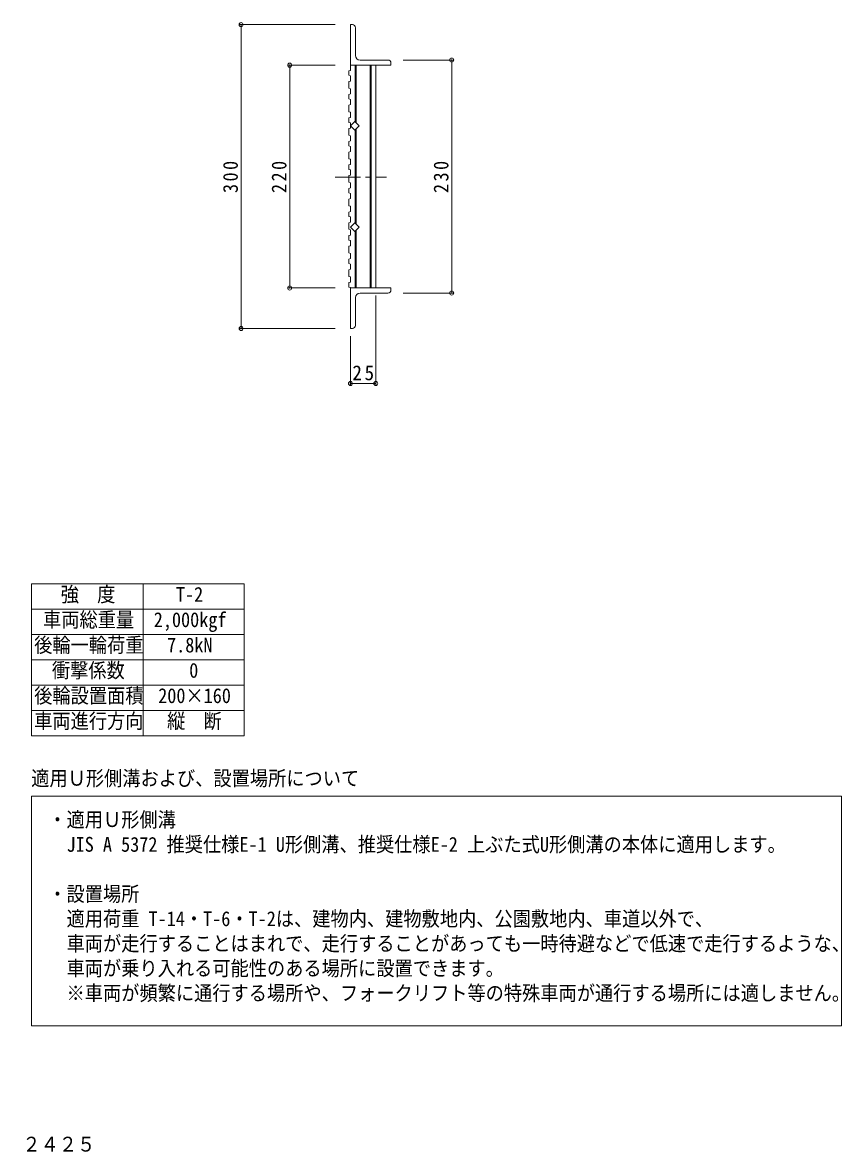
# Model space of a CAD drawing. Units: millimetres, scale not verified. Extents: x -899 to 928, y -680 to 609.
# Drawn here: x 120 to 928, y -680 to 436 of the extents above; entities that cross this region are included whole.
import ezdxf
from ezdxf.enums import TextEntityAlignment as Align

# ---------------------------------------------------------------- set-up
doc = ezdxf.new("R2010")
doc.units = ezdxf.units.MM
doc.header["$LTSCALE"] = 5
doc.header["$PDMODE"] = 32
doc.header["$PDSIZE"] = 4
doc.linetypes.add('CHAIN1', pattern=[8, 5, -1, 1, -1])
for name, color, linetype, lineweight in [('B-1', 2, 'Continuous', 9), ('B-2', 3, 'Continuous', 9), ('B-4', 7, 'Continuous', 9), ('F-4', 2, 'Continuous', 9)]:
    doc.layers.add(name, color=color, linetype=linetype, lineweight=lineweight)
doc.layers.add('F-5', color=7, linetype='Continuous')
doc.styles.add('ＭＳ ゴシック', font='')
doc.styles.get('ＭＳ ゴシック').set_extended_font_data('MS Gothic')

msp = doc.modelspace()

# ---------------------------------------------------------------- linework, layer by layer
at = {"layer": 'B-1'}
for p, q in [((445.404, 434.071), (443.404, 434.071)), ((443.404, 434.071), (443.404, 394.071)), ((448.404, 431.071), (448.404, 403.571)), ((443.404, 394.071), (483.404, 394.071)), ((480.404, 399.071), (452.904, 399.071)), ((483.404, 396.071), (483.404, 394.071)), ((443.404, 174.07), (483.404, 174.07)), ((443.404, 174.07), (483.404, 174.07)), ((443.404, 134.07), (443.404, 174.07)), ((480.404, 169.07), (452.904, 169.07)), ((483.404, 172.07), (483.404, 174.07)), ((483.404, 172.07), (483.404, 174.07)), ((448.404, 137.07), (448.404, 164.57)), ((445.404, 134.07), (443.404, 134.07))]:
    msp.add_line(p, q, dxfattribs=at)
for centre, radius, start, end in [((445.404, 431.071), 3, 0, 90), ((452.904, 403.571), 4.5, 180, 270), ((480.404, 396.071), 3, 0, 90), ((452.904, 164.57), 4.5, 90, 180), ((480.404, 172.07), 3, 270, 0), ((480.404, 172.07), 3, 270, 0), ((445.404, 137.07), 3, 270, 0)]:
    msp.add_arc(centre, radius, start, end, dxfattribs=at)
at = {"layer": 'B-2'}
for p, q in [((443.404, 394.071), (443.404, 388.958)), ((447.904, 338.313), (447.904, 394.071)), ((448.904, 394.071), (448.904, 337.056)), ((462.904, 394.071), (462.904, 174.07)), ((463.904, 394.071), (463.904, 174.07)), ((468.404, 394.071), (468.404, 174.07)), ((441.904, 388.446), (443.404, 388.958)), ((443.404, 383.528), (443.404, 378.415)), ((441.904, 377.903), (443.404, 378.415)), ((441.904, 365.22), (443.404, 365.731)), ((443.404, 360.301), (443.404, 355.188)), ((441.904, 354.677), (443.404, 355.188)), ((441.904, 341.993), (443.404, 342.505)), ((443.404, 337.075), (443.404, 331.962)), ((441.904, 331.45), (443.404, 331.962)), ((447.904, 238.055), (447.904, 330.085)), ((448.904, 331.085), (448.904, 237.055)), ((441.904, 318.767), (443.404, 319.279)), ((443.404, 313.848), (443.404, 308.735)), ((441.904, 308.224), (443.404, 308.735)), ((441.904, 295.541), (443.404, 296.052)), ((443.404, 290.622), (443.404, 285.509)), ((441.904, 284.998), (443.404, 285.509)), ((441.904, 272.314), (443.404, 272.826)), ((443.404, 277.939), (443.404, 272.826)), ((441.904, 261.771), (443.404, 262.282)), ((443.404, 267.396), (443.404, 262.282)), ((447.904, 255.086), (447.904, 259.828)), ((441.904, 249.088), (443.404, 249.599)), ((441.904, 238.545), (443.404, 239.056)), ((443.404, 244.169), (443.404, 239.056)), ((441.904, 225.861), (443.404, 226.373)), ((447.904, 174.07), (447.904, 230.085)), ((448.904, 231.085), (448.904, 174.07)), ((441.904, 215.318), (443.404, 215.83)), ((443.404, 220.943), (443.404, 215.83)), ((441.904, 202.635), (443.404, 203.146)), ((441.904, 192.092), (443.404, 192.603)), ((443.404, 197.716), (443.404, 192.603)), ((441.904, 179.408), (443.404, 179.92)), ((441.904, 179.408), (441.904, 175.001)), ((441.904, 175.001), (443.404, 174.49)), ((443.404, 174.07), (443.404, 174.49))]:
    msp.add_line(p, q, dxfattribs=at)
at = {"layer": 'B-2', "linetype": 'CHAIN1'}
msp.add_line((428.409, 283.548), (478.995, 283.548), dxfattribs=at)
at = {"layer": 'B-2'}
for points in [[(441.904, 388.446), (441.904, 384.039), (443.404, 383.528)], [(441.904, 377.903), (441.904, 371.356), (443.404, 370.845), (443.404, 365.731)], [(441.904, 365.22), (441.904, 360.813), (443.404, 360.301)], [(441.904, 354.677), (441.904, 348.129), (443.404, 347.618), (443.404, 342.505)], [(441.904, 341.993), (441.904, 337.586), (443.404, 337.075)], [(441.904, 331.45), (441.904, 324.903), (443.404, 324.392), (443.404, 319.279)], [(441.904, 318.767), (441.904, 314.36), (443.404, 313.848)], [(441.904, 308.224), (441.904, 301.677), (443.404, 301.165), (443.404, 296.052)], [(441.904, 295.541), (441.904, 291.133), (443.404, 290.622)], [(441.904, 284.998), (441.904, 278.45), (443.404, 277.939)], [(441.904, 272.314), (441.904, 267.907), (443.404, 267.396)], [(441.904, 261.771), (441.904, 255.224), (443.404, 254.712), (443.404, 249.599)], [(441.904, 249.088), (441.904, 244.681), (443.404, 244.169)], [(441.904, 238.545), (441.904, 231.997), (443.404, 231.486), (443.404, 226.373)], [(441.904, 225.861), (441.904, 221.454), (443.404, 220.943)], [(441.904, 215.318), (441.904, 208.771), (443.404, 208.26), (443.404, 203.146)], [(441.904, 202.635), (441.904, 198.228), (443.404, 197.716)], [(441.904, 192.092), (441.904, 185.544), (443.404, 185.033), (443.404, 179.92)]]:
    msp.add_lwpolyline(points, dxfattribs=at)
for points in [[(451.889, 334.071), (447.647, 338.313), (443.404, 334.071), (447.647, 329.828)], [(451.889, 234.07), (447.647, 238.313), (443.404, 234.07), (447.647, 229.828)]]:
    msp.add_lwpolyline(points, close=True, dxfattribs=at)
at = {"layer": 'B-4'}
for p, q in [((428.404, 434.071), (333.604, 434.071)), ((335.404, 134.07), (335.404, 434.071)), ((428.404, 394.071), (381.604, 394.071)), ((383.404, 174.07), (383.404, 394.071)), ((495.404, 399.071), (545.204, 399.071)), ((543.404, 169.07), (543.404, 399.071)), ((428.404, 174.07), (381.604, 174.07)), ((495.404, 169.07), (545.204, 169.07)), ((468.404, 166.57), (468.404, 78.297)), ((428.404, 134.07), (333.604, 134.07)), ((443.404, 126.57), (443.404, 78.297)), ((443.404, 79.797), (468.404, 79.797))]:
    msp.add_line(p, q, dxfattribs=at)
for p in [(335.404, 434.071), (383.404, 394.071), (543.404, 399.071), (383.404, 174.07), (543.404, 169.07), (335.404, 134.07), (443.404, 79.797), (468.404, 79.797)]:
    msp.add_point(p, dxfattribs=at)
at = {"layer": 'F-4'}
for p, q in [((128.528, -118.12), (128.528, -268.12)), ((128.528, -118.12), (338.528, -118.12)), ((238.528, -118.12), (238.528, -268.12)), ((338.528, -118.12), (338.528, -268.12)), ((128.528, -143.12), (338.528, -143.12)), ((128.528, -168.12), (338.528, -168.12)), ((128.528, -193.12), (338.528, -193.12)), ((128.528, -218.12), (338.528, -218.12)), ((128.528, -243.12), (338.528, -243.12)), ((128.528, -268.12), (338.528, -268.12))]:
    msp.add_line(p, q, dxfattribs=at)
msp.add_lwpolyline([(128.528, -554.207), (128.528, -327.726), (928.284, -327.726), (928.284, -554.207)], close=True, dxfattribs=at)

# ---------------------------------------------------------------- texts
at = {"layer": 'B-4', "color": 2, "char_height": 14.66, "attachment_point": 7, "rotation": 90, "style": 'ＭＳ ゴシック'}
for s, insert in [('\\T1.27;\\W0.9;300', (332.404, 267.821)), ('\\T1.27;\\W0.9;220', (380.404, 267.821)), ('\\T1.27;\\W0.9;230', (540.404, 267.821))]:
    msp.add_mtext(s, dxfattribs=dict(at, insert=insert))
at = {"layer": 'B-4', "color": 2, "insert": (445.279, 82.797), "char_height": 14.66, "attachment_point": 7, "style": 'ＭＳ ゴシック'}
msp.add_mtext('\\T1.27;\\W0.95;25', dxfattribs=at)
at = {"layer": 'F-4', "style": 'ＭＳ ゴシック', "width": 0.9}
msp.add_text('滑り止め模様付\u3000歩道Ｕ字溝用\u3000スチール製グレーチング\u3000ＨＸＨＵ ２４２５', height=14.66, dxfattribs=at).set_placement((-447.436, -682.92), align=Align.BOTTOM_LEFT)
at = {"layer": 'F-5', "style": 'ＭＳ ゴシック', "width": 0.9}
for s, p in [('強\u3000度', (157.278, -140.12)), ('T-2', (271.028, -140.12)), ('車両総重量', (139.778, -165.12)), ('2,000kgf', (249.153, -165.12)), ('後輪一輪荷重', (131.028, -190.12)), ('7.8kN', (262.278, -190.12)), ('衝撃係数', (148.528, -215.12)), ('0', (284.153, -215.12)), ('後輪設置面積', (131.028, -240.12)), ('200×160', (253.528, -240.12)), ('車両進行方向', (131.028, -265.12)), ('縦\u3000断', (262.278, -265.12)), ('適用Ｕ形側溝および、設置場所について', (128.086, -321.66)), ('・適用Ｕ形側溝', (145.002, -362.438)), ('\u3000JIS A 5372 推奨仕様E-1 U形側溝、推奨仕様E-2 上ぶた式U形側溝の本体に適用します。', (145.002, -386.907)), ('・設置場所', (145.002, -435.846)), ('\u3000適用荷重 T-14・T-6・T-2は、建物内、建物敷地内、公園敷地内、車道以外で、', (145.002, -460.316)), ('\u3000車両が走行することはまれで、走行することがあっても一時待避などで低速で走行するような、', (145.002, -484.785)), ('\u3000車両が乗り入れる可能性のある場所に設置できます。 ', (145.002, -509.254)), ('\u3000※車両が頻繁に通行する場所や、フォークリフト等の特殊車両が通行する場所には適しません。', (145.002, -533.724))]:
    msp.add_text(s, height=14.66, dxfattribs=at).set_placement(p, align=Align.BOTTOM_LEFT)

doc.saveas('drawing.dxf')
